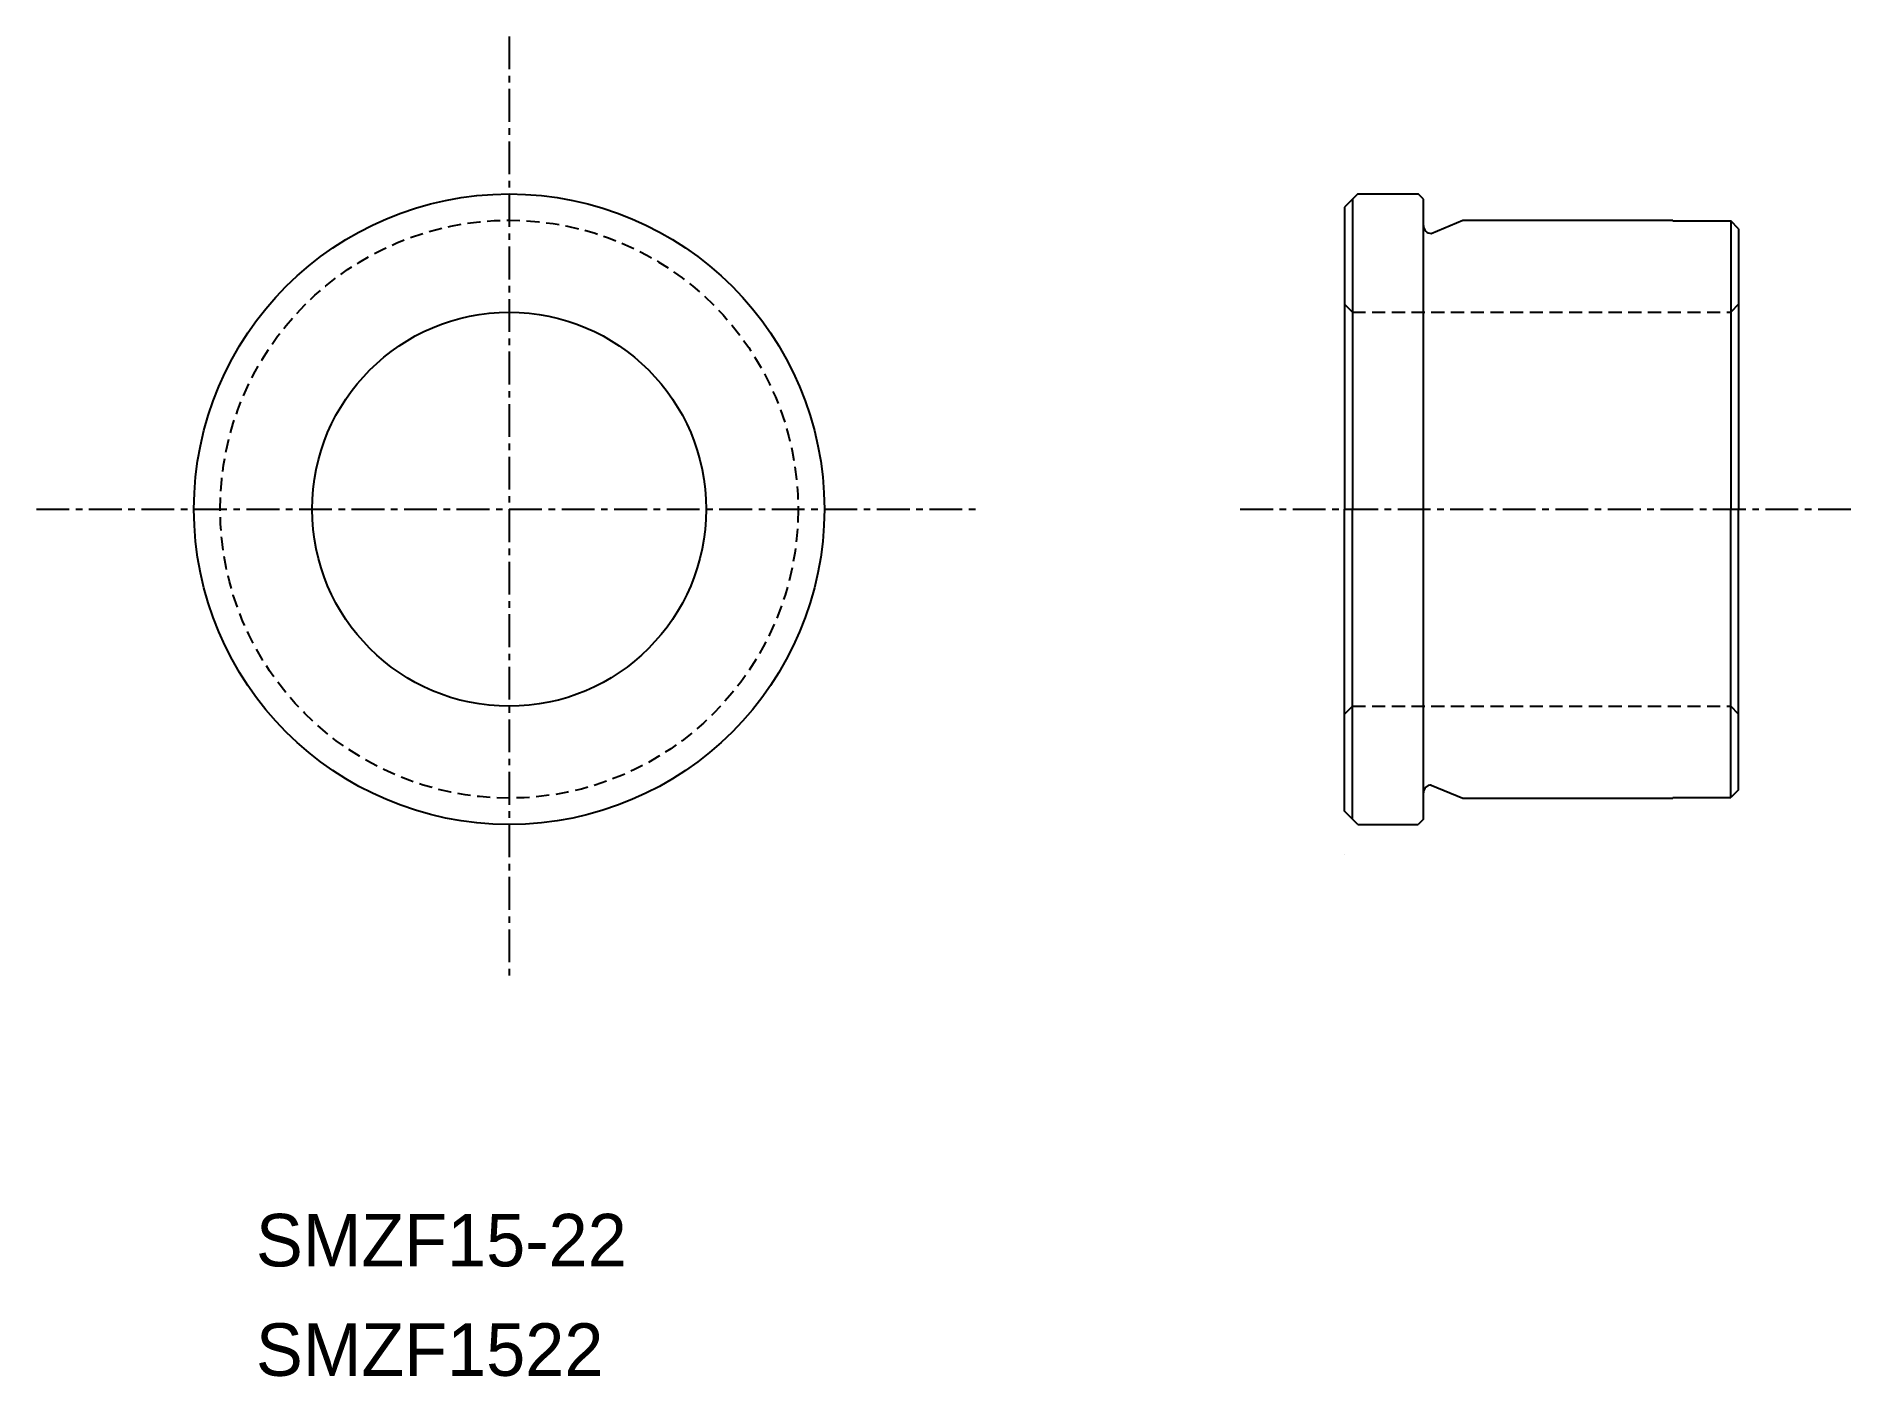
# Model space of a CAD drawing. Extents: x 1.6 to 70.9, y 10 to 61.
import ezdxf

# ---------------------------------------------------------------- set-up
doc = ezdxf.new("R2010")
doc.units = 0
doc.linetypes.add('CENTER', pattern=[2, 1.25, -0.25, 0.25, -0.25])
doc.linetypes.add('DASHED', pattern=[0.75, 0.5, -0.25])
doc.layers.get('0').update_dxf_attribs({"linetype": 'CONTINUOUS'})
doc.layers.add('CENTER', color=1, linetype='CENTER')

msp = doc.modelspace()

# ---------------------------------------------------------------- linework, layer by layer
at = {"color": 7, "linetype": 'CONTINUOUS'}
for p, q in [((51.95, 54.994), (51.45, 54.494)), ((51.75, 54.794), (51.75, 42.994)), ((51.95, 54.994), (54.25, 54.994)), ((54.45, 54.794), (54.25, 54.994)), ((54.45, 31.194), (54.45, 54.794)), ((51.45, 54.494), (51.45, 50.794)), ((54.75, 53.494), (55.95, 53.994)), ((55.95, 53.994), (63.95, 53.994)), ((63.95, 53.994), (63.95, 53.974)), ((63.95, 53.974), (66.15, 53.974)), ((66.15, 53.974), (66.15, 42.994)), ((66.45, 53.674), (66.15, 53.974)), ((66.45, 53.674), (66.45, 50.794)), ((51.45, 50.794), (51.45, 42.994)), ((66.45, 50.794), (66.45, 42.994)), ((51.45, 35.194), (51.45, 42.994)), ((51.75, 31.194), (51.75, 42.994)), ((66.15, 32.014), (66.15, 42.994)), ((66.45, 35.194), (66.45, 42.994)), ((51.45, 31.494), (51.45, 35.194)), ((66.45, 32.314), (66.45, 35.194)), ((54.75, 32.494), (55.95, 31.994)), ((55.95, 31.994), (63.95, 31.994)), ((63.95, 32.014), (66.15, 32.014)), ((63.95, 31.994), (63.95, 32.014)), ((66.45, 32.314), (66.15, 32.014)), ((51.95, 30.994), (51.45, 31.494)), ((54.45, 31.194), (54.25, 30.994)), ((51.95, 30.994), (54.25, 30.994)), ((51.45, 29.86), (51.45, 29.86))]:
    msp.add_line(p, q, dxfattribs=at)
at = {"color": 3, "linetype": 'DASHED'}
for p, q in [((51.75, 50.494), (51.45, 50.794)), ((66.45, 50.794), (66.15, 50.494)), ((51.75, 50.494), (66.15, 50.494)), ((51.75, 35.494), (51.45, 35.194)), ((51.75, 35.494), (66.15, 35.494)), ((66.45, 35.194), (66.15, 35.494))]:
    msp.add_line(p, q, dxfattribs=at)
at = {"color": 7, "linetype": 'CONTINUOUS'}
for radius in [12, 7.5]:
    msp.add_circle((19.642, 42.994), radius, dxfattribs=at)
at = {"color": 3, "linetype": 'DASHED'}
msp.add_circle((19.642, 42.994), 11, dxfattribs=at)
at = {"color": 7, "linetype": 'CONTINUOUS'}
for centre, start, end in [((54.75, 53.794), 180, 270), ((54.75, 32.194), 90, 180)]:
    msp.add_arc(centre, 0.3, start, end, dxfattribs=at)
at = {"layer": 'CENTER', "color": 1, "linetype": 'CENTER'}
for p, q in [((19.642, 60.994), (19.642, 24.994)), ((1.642, 42.994), (37.642, 42.994)), ((47.474, 42.994), (70.905, 42.994))]:
    msp.add_line(p, q, dxfattribs=at)

# ---------------------------------------------------------------- texts
at = {"color": 7, "linetype": 'CONTINUOUS'}
for s, p in [('SMZF15-22', (10, 14.167)), ('SMZF1522', (10, 10))]:
    msp.add_text(s, height=2, dxfattribs=at).set_placement(p)

doc.saveas('drawing.dxf')
